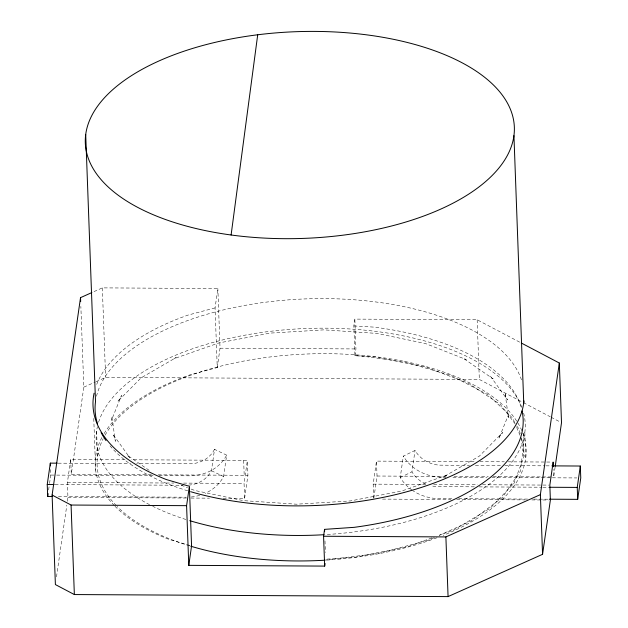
<?xml version="1.0" encoding="UTF-8"?>
<svg xmlns="http://www.w3.org/2000/svg" width="628" height="628" viewBox="0 0 628 628"><rect width="100%" height="100%" fill="white"/><g stroke="black" fill="none" stroke-linecap="round" stroke-linejoin="round"><path stroke-width="0.47" stroke-dasharray="3.14 2.35" d="M48.615 489.942L49.416 484.361M49.557 483.434L50.758 475.066L50.554 469.556M67.384 501.262L67.942 497.384L67.4 482.461L70.713 459.429L125.427 459.735M56.504 576.826L66.827 505.132M151.379 474.792L71.262 474.352L83.814 387.162L80.855 306.401M104.122 433.563A214.666 103.416 -2.1 0 1 190.253 374.767L217.249 367.561L215.066 307.885L217.853 288.519L102.34 287.883L92.74 292.177M217.249 367.561L220.036 348.195L217.853 288.519M188.494 485.161A28.864 25.199 8.2 0 0 209.956 473.269L211.448 470.733L214.525 449.342L226.661 455.143L223.584 476.526A42.508 37.107 8.2 0 1 205.128 493.357M223.136 498.232L244.614 498.349L244.064 483.434L247.385 460.403L131.291 459.767M244.614 498.349L247.927 475.317L247.385 460.403M515.219 423.986L500.438 404.573L468.496 383.284L425.737 367.042L375.065 356.955L354.953 355.77L353.862 325.932L354.844 319.103L477.147 319.77L520.4 342.535M354.953 355.77L355.935 348.94L354.844 319.103M373.684 498.122L373.165 484.133L376.486 461.109L474.093 461.643M373.856 498.098L377.028 476.024L376.486 461.109M412.329 490.295A42.508 37.107 8.2 0 1 400.248 477.492L403.325 456.109L415.037 450.441L416.717 453A28.864 25.199 8.2 0 0 439.058 465.136L469.509 465.419M425.651 483.89A28.864 25.199 8.2 0 1 413.64 474.383L411.96 471.832L415.037 450.441M555.097 467.295L553.7 476.99L553.425 469.532M523.195 433.139L524.042 456.242L514.096 483.105L490.217 508.209L454.044 529.851L439.231 535.229M214.525 449.342L213.033 451.885A28.864 25.199 8.2 0 1 191.571 463.778L136.614 463.597M400.248 477.492L411.96 471.832M434.286 537.631L429.199 539.931L379.006 553.331L325.547 560.003M439.372 535.331L471.251 520.91L502.306 497.549L520.227 471.455L523.807 444.396L520.698 437.017M83.814 387.162L95.15 382.091M96.029 381.698L105.622 377.404L479.337 379.445L522.59 402.218M431.899 537.89L408.035 546.548L355.322 557.169L325.665 559.203M215.066 307.885L188.07 315.083A214.666 103.416 -2.1 0 0 95.966 386.424M220.036 348.195L355.935 348.94M479.949 461.674L504.347 461.808M508.248 461.823L552.177 462.067M58.168 463.174L130.734 463.566M475.396 465.45L500.893 465.591M504.818 465.615L545.018 465.835M545.999 465.843L550.905 465.866M158.217 474.831L247.927 475.317M377.028 476.024L447.309 476.409M454.138 476.448L488.301 476.636M493.184 476.66L551.745 476.982M50.758 475.066L55.641 475.09M56.614 475.098L153.232 475.624M159.088 475.655L189.342 475.82A42.508 37.107 8.2 0 0 226.661 455.143M446.076 477.225L442.175 477.202A42.508 37.107 8.2 0 1 403.325 456.109M452.914 477.264L487.069 477.453M491.952 477.476L576.857 477.939M67.4 482.461L173.791 483.05M183.549 483.097L244.064 483.434M373.165 484.133L425.878 484.424M433.681 484.471L477.61 484.706M482.485 484.738L548.856 485.099M55.083 484.557L182.567 485.256M474.281 486.849L435.981 486.519A28.864 25.199 8.2 0 1 430.698 485.625M479.18 486.881L541.94 487.218M542.922 487.226L548.801 487.257M58.412 496.505L186.265 497.211M451.783 498.663L439.098 498.593A42.508 37.107 8.2 0 1 413.122 490.829M458.613 498.695L527.905 499.079M533.761 499.111L548.401 499.189M67.942 497.384L187.026 498.035M190.928 498.059L209.477 498.161M382.499 499.103L450.825 499.48M456.682 499.511L525 499.888M531.837 499.919L548.432 500.014M353.862 325.932L373.974 327.117A214.666 103.416 -2.1 0 1 521.107 407.132M355.04 355.173L404.33 361.814L450.951 375.473L487.948 394.714L512.793 418.224L514.874 423.162M189.719 545.434L168.5 539.224A214.666 103.416 -2.1 0 1 115.002 506.278M181.217 485.154L187.552 487.642M191.171 489.071L194.79 490.492L243.326 500.634L296.392 504.198L350.361 500.94L401.567 491.088L446.5 475.302L444.263 476.464L479.274 456.179L502.73 432.504L500.28 435.251L498.805 438.634L508.892 413.734L508.452 417.596L504.998 392.736L505.705 396.527L507.502 399.918L490.578 376.447L493.113 378.888L463.519 358.415L466.259 359.593L425.541 343.563L377.004 333.421L323.938 329.857L269.969 333.115L218.764 342.974L173.83 358.753L176.068 357.591L141.057 377.883L117.601 401.551L120.05 398.804L121.526 395.428L111.439 420.32L111.878 416.458L115.332 441.319L114.626 437.535L112.828 434.144L129.753 457.616L127.217 455.167L150.414 471.212M211.448 470.733L223.584 476.526M523.454 402.674L550.269 416.788M551.133 417.243L560.647 422.252M516.781 426.035L519.387 429.458L520.369 435.125M516.679 427.456L519.968 435.275M520.863 437.967L524.042 456.242M524.827 432.433L525.762 457.93M477.147 319.77L479.337 379.445M324.99 540.912L325.414 552.459M243.648 460.379L244.198 475.302M102.34 287.883L105.622 377.404M96.594 431.2L97.528 456.697M93.753 418.444L95.652 470.301M70.713 459.429L71.262 474.352M114.327 505.587A214.666 103.416 -2.1 0 1 101.846 437.59M522.771 432.943A214.666 103.416 -2.1 0 1 443.172 535.362M436.978 537.764A214.666 103.416 -2.1 0 1 325.94 560.152M189.719 545.889A214.666 103.416 -2.1 0 1 117.067 506.396M116.337 505.65A214.666 103.416 -2.1 0 1 103.18 438.689M105.088 435.133A214.666 103.416 -2.1 0 1 310.201 353.886A214.666 103.416 -2.1 0 1 517.401 422.197M517.896 422.997A214.666 103.416 -2.1 0 1 522.025 431.083M523.642 413.122A214.666 103.416 -2.1 0 1 325.006 534.656M185.872 519.482A214.666 103.416 -2.1 0 1 152.737 506.278M149.566 504.669A214.666 103.416 -2.1 0 1 97.387 426.71M98.596 422.197A214.666 103.416 -2.1 0 1 307.728 328.436A214.666 103.416 -2.1 0 1 521.837 407.446M187.701 490.813A214.666 103.416 -2.1 0 1 109.555 445.252M96.516 396.237A214.666 103.416 -2.1 0 1 306.888 298.857A214.666 103.416 -2.1 0 1 522.033 381.643M199.751 495.327A42.508 37.107 8.2 0 1 190.19 497.07"/><path stroke-width="0.94" d="M231.104 234.998L257.708 34.776M52.556 496.473L47.681 496.45L47.241 484.518L50.319 463.126L57.187 463.166M47.681 496.45L48.081 493.663M553.323 466.737L553.15 462.075L549.838 485.106L550.379 500.021L542.568 554.312L448.07 596.6L74.355 594.559L55.39 584.574L52.108 495.052L80.533 297.641L91.869 292.57M325.045 563.481L324.668 566.095L188.777 565.349L186.587 505.666L189.373 486.3M188.777 565.349L191.564 545.975L189.413 487.273M324.668 566.095L323.577 536.249L324.566 529.365L354.231 527.332A214.666 103.416 -2.1 0 0 522.072 410.963M542.568 554.312L540.378 494.629L559.328 363.023L521.264 342.99M555.231 466.329L561.51 422.707L559.328 363.023M549.374 499.197L577.682 499.346L577.242 487.414L580.319 466.031L551.886 465.874M577.682 499.346L580.759 477.963L580.319 466.031M323.577 536.249L445.888 536.924L540.378 494.629M47.241 484.518L54.102 484.549M549.783 487.265L577.242 487.414M52.108 495.052L71.074 505.038L186.587 505.666M188.455 486.025L166.318 479.541A214.666 103.416 -2.1 0 1 94.082 393.191M513.94 135.656A214.666 103.416 -2.1 0 1 180.84 224.494A214.666 103.416 -2.1 0 1 204.697 44.98A214.666 103.416 -2.1 0 1 513.94 135.656L523.736 402.854M445.888 536.924L448.07 596.6M324.566 529.365L324.637 531.288M85.706 134.431L95.511 401.63A214.666 103.416 -2.1 0 0 97.513 423.79M80.533 297.641L80.674 301.534M71.074 505.038L74.355 594.559M50.319 463.126L50.421 465.882M324.966 560.207A214.666 103.416 -2.1 0 1 190.7 546.179M324.032 534.711A214.666 103.416 -2.1 0 1 189.766 520.683M523.956 400.939A214.666 103.416 -2.1 0 1 406.536 491.826A214.666 103.416 -2.1 0 1 190.637 491.693M105.975 440.55A214.666 103.416 -2.1 0 1 101.124 432.527"/></g></svg>
